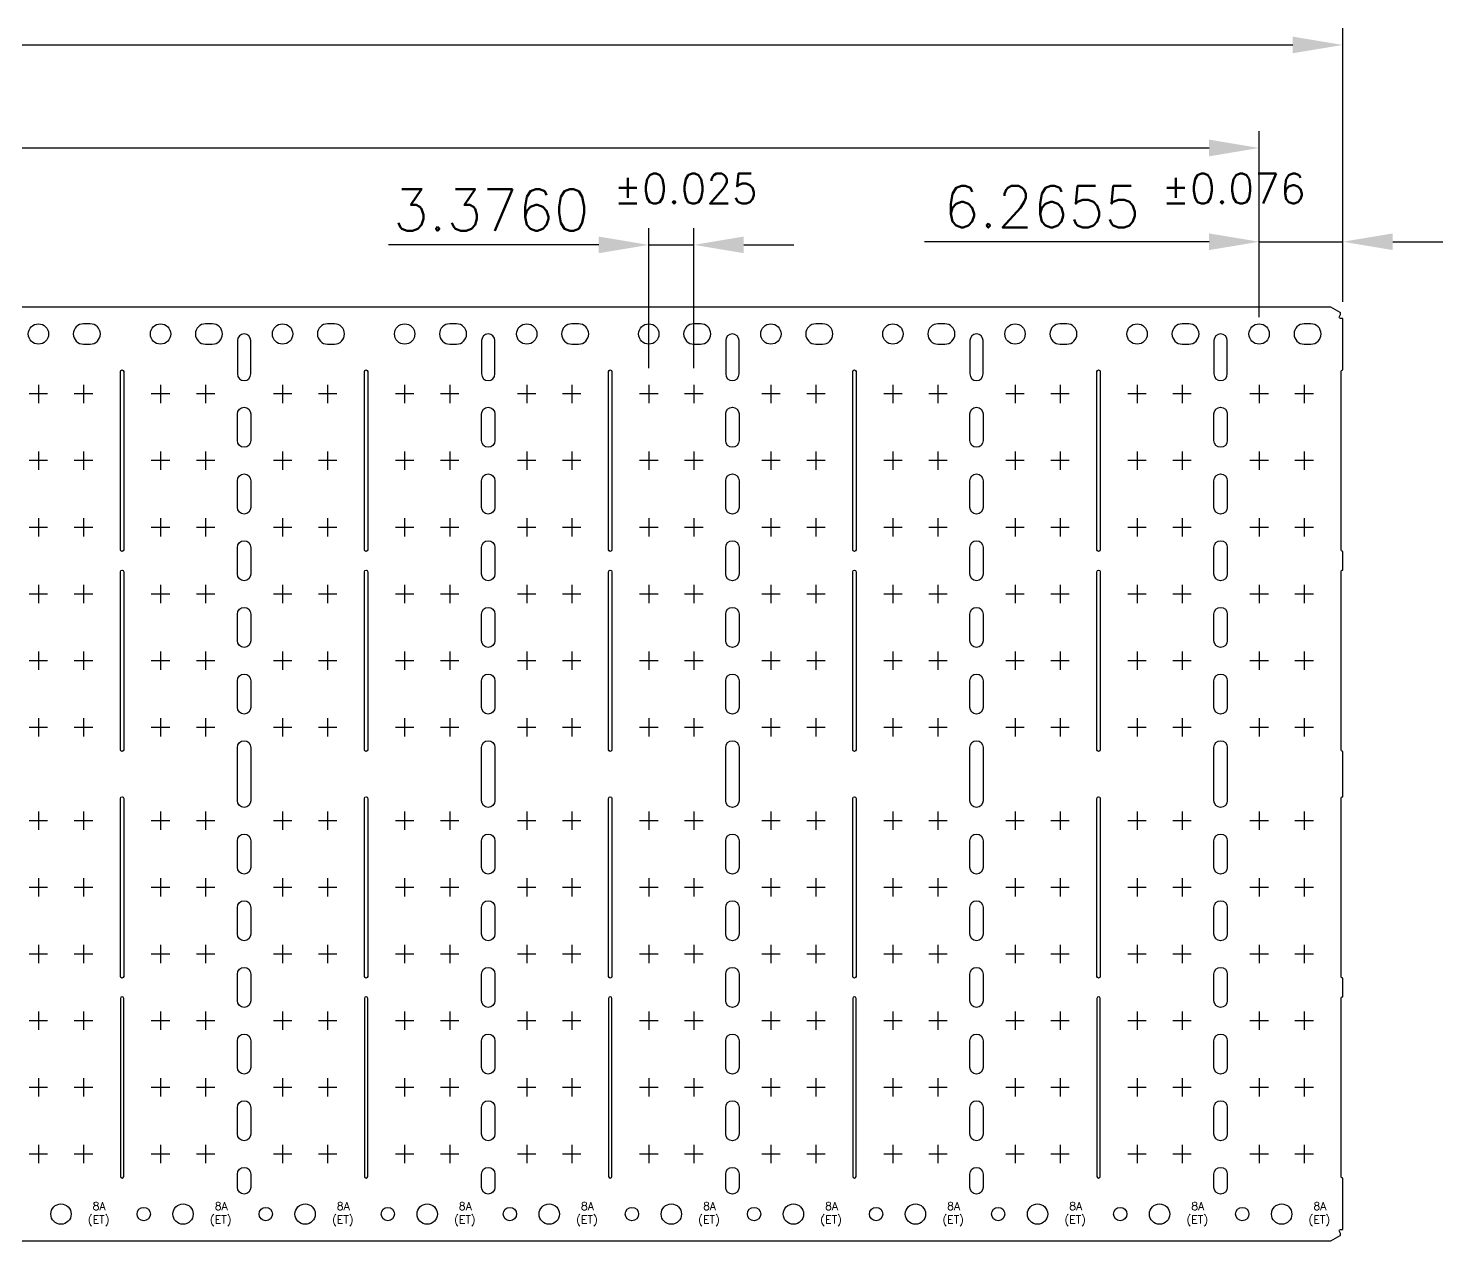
# Model space of a CAD drawing. Extents: x -629 to -184, y 97 to 360.
# Drawn here: x -269.1 to -184.2, y 284.4 to 357.2 of the extents above; entities that cross this region are included whole.
import ezdxf
from ezdxf.lldxf.tags import DXFTag

# ---------------------------------------------------------------- set-up
doc = ezdxf.new("R2010")
doc.units = 0
doc.header["$LTSCALE"] = 8
doc.header["$MEASUREMENT"] = 0
for name, color, linetype in [('CEN', 2, 'CENTER'), ('COIN-LINE', 4, 'Continuous'), ('DIM', 7, 'Continuous'), ('PKG-OUT', 3, 'HIDDEN')]:
    doc.layers.add(name, color=color, linetype=linetype)
doc.styles.add('SIMPLEX', font='SIMPLEX.shx', dxfattribs={"height": 3})
tags = doc.linetypes.add('CENTER', pattern=[2, 1.25, -0.25, 0.25, -0.25]).pattern_tags.tags
tags[10:11] = [DXFTag(74, 4), DXFTag(75, 0), DXFTag(340, '0'), DXFTag(46, 1.0), DXFTag(50, 0.0), DXFTag(44, 0.0), DXFTag(45, 0.0)]
tags[8:9] = [DXFTag(74, 4), DXFTag(75, 0), DXFTag(340, '0'), DXFTag(46, 1.0), DXFTag(50, 0.0), DXFTag(44, 0.0), DXFTag(45, 0.0)]
tags[6:7] = [DXFTag(74, 4), DXFTag(75, 0), DXFTag(340, '0'), DXFTag(46, 1.0), DXFTag(50, 0.0), DXFTag(44, 0.0), DXFTag(45, 0.0)]
tags[4:5] = [DXFTag(74, 4), DXFTag(75, 0), DXFTag(340, '0'), DXFTag(46, 1.0), DXFTag(50, 0.0), DXFTag(44, 0.0), DXFTag(45, 0.0)]
tags = doc.linetypes.add('HIDDEN', pattern=[0.375, 0.25, -0.125]).pattern_tags.tags
tags[6:7] = [DXFTag(74, 4), DXFTag(75, 0), DXFTag(340, '0'), DXFTag(46, 1.0), DXFTag(50, 0.0), DXFTag(44, 0.0), DXFTag(45, 0.0)]
tags[4:5] = [DXFTag(74, 4), DXFTag(75, 0), DXFTag(340, '0'), DXFTag(46, 1.0), DXFTag(50, 0.0), DXFTag(44, 0.0), DXFTag(45, 0.0)]

msp = doc.modelspace()

# ---------------------------------------------------------------- linework, layer by layer
at = {"layer": 'CEN'}
for p, q in [((-267.948, 335.221), (-269.052, 335.221)), ((-268.5, 335.773), (-268.5, 334.669)), ((-265.247, 335.221), (-266.351, 335.221)), ((-265.799, 335.773), (-265.799, 334.669)), ((-260.624, 335.221), (-261.728, 335.221)), ((-261.176, 335.773), (-261.176, 334.669)), ((-257.923, 335.221), (-259.027, 335.221)), ((-258.475, 335.773), (-258.475, 334.669)), ((-253.3, 335.221), (-254.404, 335.221)), ((-253.852, 335.773), (-253.852, 334.669)), ((-250.599, 335.221), (-251.703, 335.221)), ((-251.151, 335.773), (-251.151, 334.669)), ((-245.976, 335.221), (-247.08, 335.221)), ((-246.528, 335.773), (-246.528, 334.669)), ((-243.275, 335.221), (-244.379, 335.221)), ((-243.827, 335.773), (-243.827, 334.669)), ((-238.652, 335.221), (-239.756, 335.221)), ((-239.204, 335.773), (-239.204, 334.669)), ((-235.951, 335.221), (-237.055, 335.221)), ((-236.503, 335.773), (-236.503, 334.669)), ((-231.328, 335.221), (-232.432, 335.221)), ((-231.88, 335.773), (-231.88, 334.669)), ((-228.627, 335.221), (-229.731, 335.221)), ((-229.179, 335.773), (-229.179, 334.669)), ((-224.004, 335.221), (-225.108, 335.221)), ((-224.556, 335.773), (-224.556, 334.669)), ((-221.303, 335.221), (-222.407, 335.221)), ((-221.855, 335.773), (-221.855, 334.669)), ((-216.68, 335.221), (-217.784, 335.221)), ((-217.232, 335.773), (-217.232, 334.669)), ((-213.979, 335.221), (-215.083, 335.221)), ((-214.531, 335.773), (-214.531, 334.669)), ((-209.356, 335.221), (-210.46, 335.221)), ((-209.908, 335.773), (-209.908, 334.669)), ((-206.655, 335.221), (-207.759, 335.221)), ((-207.207, 335.773), (-207.207, 334.669)), ((-202.032, 335.221), (-203.136, 335.221)), ((-202.584, 335.773), (-202.584, 334.669)), ((-199.331, 335.221), (-200.435, 335.221)), ((-199.883, 335.773), (-199.883, 334.669)), ((-194.708, 335.221), (-195.812, 335.221)), ((-195.26, 335.773), (-195.26, 334.669)), ((-192.007, 335.221), (-193.111, 335.221)), ((-192.559, 335.773), (-192.559, 334.669)), ((-267.948, 331.221), (-269.052, 331.221)), ((-268.5, 331.773), (-268.5, 330.669)), ((-265.247, 331.221), (-266.351, 331.221)), ((-265.799, 331.773), (-265.799, 330.669)), ((-260.624, 331.221), (-261.728, 331.221)), ((-261.176, 331.773), (-261.176, 330.669)), ((-257.923, 331.221), (-259.027, 331.221)), ((-258.475, 331.773), (-258.475, 330.669)), ((-253.3, 331.221), (-254.404, 331.221)), ((-253.852, 331.773), (-253.852, 330.669)), ((-250.599, 331.221), (-251.703, 331.221)), ((-251.151, 331.773), (-251.151, 330.669)), ((-245.976, 331.221), (-247.08, 331.221)), ((-246.528, 331.773), (-246.528, 330.669)), ((-243.275, 331.221), (-244.379, 331.221)), ((-243.827, 331.773), (-243.827, 330.669)), ((-238.652, 331.221), (-239.756, 331.221)), ((-239.204, 331.773), (-239.204, 330.669)), ((-235.951, 331.221), (-237.055, 331.221)), ((-236.503, 331.773), (-236.503, 330.669)), ((-231.328, 331.221), (-232.432, 331.221)), ((-231.88, 331.773), (-231.88, 330.669)), ((-228.627, 331.221), (-229.731, 331.221)), ((-229.179, 331.773), (-229.179, 330.669)), ((-224.004, 331.221), (-225.108, 331.221)), ((-224.556, 331.773), (-224.556, 330.669)), ((-221.303, 331.221), (-222.407, 331.221)), ((-221.855, 331.773), (-221.855, 330.669)), ((-216.68, 331.221), (-217.784, 331.221)), ((-217.232, 331.773), (-217.232, 330.669)), ((-213.979, 331.221), (-215.083, 331.221)), ((-214.531, 331.773), (-214.531, 330.669)), ((-209.356, 331.221), (-210.46, 331.221)), ((-209.908, 331.773), (-209.908, 330.669)), ((-206.655, 331.221), (-207.759, 331.221)), ((-207.207, 331.773), (-207.207, 330.669)), ((-202.032, 331.221), (-203.136, 331.221)), ((-202.584, 331.773), (-202.584, 330.669)), ((-199.331, 331.221), (-200.435, 331.221)), ((-199.883, 331.773), (-199.883, 330.669)), ((-194.708, 331.221), (-195.812, 331.221)), ((-195.26, 331.773), (-195.26, 330.669)), ((-192.007, 331.221), (-193.111, 331.221)), ((-192.559, 331.773), (-192.559, 330.669)), ((-268.5, 327.773), (-268.5, 326.669)), ((-265.799, 327.773), (-265.799, 326.669)), ((-261.176, 327.773), (-261.176, 326.669)), ((-258.475, 327.773), (-258.475, 326.669)), ((-253.852, 327.773), (-253.852, 326.669)), ((-251.151, 327.773), (-251.151, 326.669)), ((-246.528, 327.773), (-246.528, 326.669)), ((-243.827, 327.773), (-243.827, 326.669)), ((-239.204, 327.773), (-239.204, 326.669)), ((-236.503, 327.773), (-236.503, 326.669)), ((-231.88, 327.773), (-231.88, 326.669)), ((-229.179, 327.773), (-229.179, 326.669)), ((-224.556, 327.773), (-224.556, 326.669)), ((-221.855, 327.773), (-221.855, 326.669)), ((-217.232, 327.773), (-217.232, 326.669)), ((-214.531, 327.773), (-214.531, 326.669)), ((-209.908, 327.773), (-209.908, 326.669)), ((-207.207, 327.773), (-207.207, 326.669)), ((-202.584, 327.773), (-202.584, 326.669)), ((-199.883, 327.773), (-199.883, 326.669)), ((-195.26, 327.773), (-195.26, 326.669)), ((-192.559, 327.773), (-192.559, 326.669)), ((-267.948, 327.221), (-269.052, 327.221)), ((-265.247, 327.221), (-266.351, 327.221)), ((-260.624, 327.221), (-261.728, 327.221)), ((-257.923, 327.221), (-259.027, 327.221)), ((-253.3, 327.221), (-254.404, 327.221)), ((-250.599, 327.221), (-251.703, 327.221)), ((-245.976, 327.221), (-247.08, 327.221)), ((-243.275, 327.221), (-244.379, 327.221)), ((-238.652, 327.221), (-239.756, 327.221)), ((-235.951, 327.221), (-237.055, 327.221)), ((-231.328, 327.221), (-232.432, 327.221)), ((-228.627, 327.221), (-229.731, 327.221)), ((-224.004, 327.221), (-225.108, 327.221)), ((-221.303, 327.221), (-222.407, 327.221)), ((-216.68, 327.221), (-217.784, 327.221)), ((-213.979, 327.221), (-215.083, 327.221)), ((-209.356, 327.221), (-210.46, 327.221)), ((-206.655, 327.221), (-207.759, 327.221)), ((-202.032, 327.221), (-203.136, 327.221)), ((-199.331, 327.221), (-200.435, 327.221)), ((-194.708, 327.221), (-195.812, 327.221)), ((-192.007, 327.221), (-193.111, 327.221)), ((-268.5, 323.773), (-268.5, 322.669)), ((-265.799, 323.773), (-265.799, 322.669)), ((-261.176, 323.773), (-261.176, 322.669)), ((-258.475, 323.773), (-258.475, 322.669)), ((-253.852, 323.773), (-253.852, 322.669)), ((-251.151, 323.773), (-251.151, 322.669)), ((-246.528, 323.773), (-246.528, 322.669)), ((-243.827, 323.773), (-243.827, 322.669)), ((-239.204, 323.773), (-239.204, 322.669)), ((-236.503, 323.773), (-236.503, 322.669)), ((-231.88, 323.773), (-231.88, 322.669)), ((-229.179, 323.773), (-229.179, 322.669)), ((-224.556, 323.773), (-224.556, 322.669)), ((-221.855, 323.773), (-221.855, 322.669)), ((-217.232, 323.773), (-217.232, 322.669)), ((-214.531, 323.773), (-214.531, 322.669)), ((-209.908, 323.773), (-209.908, 322.669)), ((-207.207, 323.773), (-207.207, 322.669)), ((-202.584, 323.773), (-202.584, 322.669)), ((-199.883, 323.773), (-199.883, 322.669)), ((-195.26, 323.773), (-195.26, 322.669)), ((-192.559, 323.773), (-192.559, 322.669)), ((-267.948, 323.221), (-269.052, 323.221)), ((-265.247, 323.221), (-266.351, 323.221)), ((-260.624, 323.221), (-261.728, 323.221)), ((-257.923, 323.221), (-259.027, 323.221)), ((-253.3, 323.221), (-254.404, 323.221)), ((-250.599, 323.221), (-251.703, 323.221)), ((-245.976, 323.221), (-247.08, 323.221)), ((-243.275, 323.221), (-244.379, 323.221)), ((-238.652, 323.221), (-239.756, 323.221)), ((-235.951, 323.221), (-237.055, 323.221)), ((-231.328, 323.221), (-232.432, 323.221)), ((-228.627, 323.221), (-229.731, 323.221)), ((-224.004, 323.221), (-225.108, 323.221)), ((-221.303, 323.221), (-222.407, 323.221)), ((-216.68, 323.221), (-217.784, 323.221)), ((-213.979, 323.221), (-215.083, 323.221)), ((-209.356, 323.221), (-210.46, 323.221)), ((-206.655, 323.221), (-207.759, 323.221)), ((-202.032, 323.221), (-203.136, 323.221)), ((-199.331, 323.221), (-200.435, 323.221)), ((-194.708, 323.221), (-195.812, 323.221)), ((-192.007, 323.221), (-193.111, 323.221)), ((-267.948, 319.221), (-269.052, 319.221)), ((-268.5, 319.773), (-268.5, 318.669)), ((-265.247, 319.221), (-266.351, 319.221)), ((-265.799, 319.773), (-265.799, 318.669)), ((-260.624, 319.221), (-261.728, 319.221)), ((-261.176, 319.773), (-261.176, 318.669)), ((-257.923, 319.221), (-259.027, 319.221)), ((-258.475, 319.773), (-258.475, 318.669)), ((-253.3, 319.221), (-254.404, 319.221)), ((-253.852, 319.773), (-253.852, 318.669)), ((-250.599, 319.221), (-251.703, 319.221)), ((-251.151, 319.773), (-251.151, 318.669)), ((-245.976, 319.221), (-247.08, 319.221)), ((-246.528, 319.773), (-246.528, 318.669)), ((-243.275, 319.221), (-244.379, 319.221)), ((-243.827, 319.773), (-243.827, 318.669)), ((-238.652, 319.221), (-239.756, 319.221)), ((-239.204, 319.773), (-239.204, 318.669)), ((-235.951, 319.221), (-237.055, 319.221)), ((-236.503, 319.773), (-236.503, 318.669)), ((-231.328, 319.221), (-232.432, 319.221)), ((-231.88, 319.773), (-231.88, 318.669)), ((-228.627, 319.221), (-229.731, 319.221)), ((-229.179, 319.773), (-229.179, 318.669)), ((-224.004, 319.221), (-225.108, 319.221)), ((-224.556, 319.773), (-224.556, 318.669)), ((-221.303, 319.221), (-222.407, 319.221)), ((-221.855, 319.773), (-221.855, 318.669)), ((-216.68, 319.221), (-217.784, 319.221)), ((-217.232, 319.773), (-217.232, 318.669)), ((-213.979, 319.221), (-215.083, 319.221)), ((-214.531, 319.773), (-214.531, 318.669)), ((-209.356, 319.221), (-210.46, 319.221)), ((-209.908, 319.773), (-209.908, 318.669)), ((-206.655, 319.221), (-207.759, 319.221)), ((-207.207, 319.773), (-207.207, 318.669)), ((-202.032, 319.221), (-203.136, 319.221)), ((-202.584, 319.773), (-202.584, 318.669)), ((-199.331, 319.221), (-200.435, 319.221)), ((-199.883, 319.773), (-199.883, 318.669)), ((-194.708, 319.221), (-195.812, 319.221)), ((-195.26, 319.773), (-195.26, 318.669)), ((-192.007, 319.221), (-193.111, 319.221)), ((-192.559, 319.773), (-192.559, 318.669)), ((-268.5, 315.773), (-268.5, 314.669)), ((-265.799, 315.773), (-265.799, 314.669)), ((-261.176, 315.773), (-261.176, 314.669)), ((-258.475, 315.773), (-258.475, 314.669)), ((-253.852, 315.773), (-253.852, 314.669)), ((-251.151, 315.773), (-251.151, 314.669)), ((-246.528, 315.773), (-246.528, 314.669)), ((-243.827, 315.773), (-243.827, 314.669)), ((-239.204, 315.773), (-239.204, 314.669)), ((-236.503, 315.773), (-236.503, 314.669)), ((-231.88, 315.773), (-231.88, 314.669)), ((-229.179, 315.773), (-229.179, 314.669)), ((-224.556, 315.773), (-224.556, 314.669)), ((-221.855, 315.773), (-221.855, 314.669)), ((-217.232, 315.773), (-217.232, 314.669)), ((-214.531, 315.773), (-214.531, 314.669)), ((-209.908, 315.773), (-209.908, 314.669)), ((-207.207, 315.773), (-207.207, 314.669)), ((-202.584, 315.773), (-202.584, 314.669)), ((-199.883, 315.773), (-199.883, 314.669)), ((-195.26, 315.773), (-195.26, 314.669)), ((-192.559, 315.773), (-192.559, 314.669)), ((-267.948, 315.221), (-269.052, 315.221)), ((-265.247, 315.221), (-266.351, 315.221)), ((-260.624, 315.221), (-261.728, 315.221)), ((-257.923, 315.221), (-259.027, 315.221)), ((-253.3, 315.221), (-254.404, 315.221)), ((-250.599, 315.221), (-251.703, 315.221)), ((-245.976, 315.221), (-247.08, 315.221)), ((-243.275, 315.221), (-244.379, 315.221)), ((-238.652, 315.221), (-239.756, 315.221)), ((-235.951, 315.221), (-237.055, 315.221)), ((-231.328, 315.221), (-232.432, 315.221)), ((-228.627, 315.221), (-229.731, 315.221)), ((-224.004, 315.221), (-225.108, 315.221)), ((-221.303, 315.221), (-222.407, 315.221)), ((-216.68, 315.221), (-217.784, 315.221)), ((-213.979, 315.221), (-215.083, 315.221)), ((-209.356, 315.221), (-210.46, 315.221)), ((-206.655, 315.221), (-207.759, 315.221)), ((-202.032, 315.221), (-203.136, 315.221)), ((-199.331, 315.221), (-200.435, 315.221)), ((-194.708, 315.221), (-195.812, 315.221)), ((-192.007, 315.221), (-193.111, 315.221)), ((-268.5, 310.173), (-268.5, 309.069)), ((-265.799, 310.173), (-265.799, 309.069)), ((-261.176, 310.173), (-261.176, 309.069)), ((-258.475, 310.173), (-258.475, 309.069)), ((-253.852, 310.173), (-253.852, 309.069)), ((-251.151, 310.173), (-251.151, 309.069)), ((-246.528, 310.173), (-246.528, 309.069)), ((-243.827, 310.173), (-243.827, 309.069)), ((-239.204, 310.173), (-239.204, 309.069)), ((-236.503, 310.173), (-236.503, 309.069)), ((-231.88, 310.173), (-231.88, 309.069)), ((-229.179, 310.173), (-229.179, 309.069)), ((-224.556, 310.173), (-224.556, 309.069)), ((-221.855, 310.173), (-221.855, 309.069)), ((-217.232, 310.173), (-217.232, 309.069)), ((-214.531, 310.173), (-214.531, 309.069)), ((-209.908, 310.173), (-209.908, 309.069)), ((-207.207, 310.173), (-207.207, 309.069)), ((-202.584, 310.173), (-202.584, 309.069)), ((-199.883, 310.173), (-199.883, 309.069)), ((-195.26, 310.173), (-195.26, 309.069)), ((-192.559, 310.173), (-192.559, 309.069)), ((-267.948, 309.621), (-269.052, 309.621)), ((-265.247, 309.621), (-266.351, 309.621)), ((-260.624, 309.621), (-261.728, 309.621)), ((-257.923, 309.621), (-259.027, 309.621)), ((-253.3, 309.621), (-254.404, 309.621)), ((-250.599, 309.621), (-251.703, 309.621)), ((-245.976, 309.621), (-247.08, 309.621)), ((-243.275, 309.621), (-244.379, 309.621)), ((-238.652, 309.621), (-239.756, 309.621)), ((-235.951, 309.621), (-237.055, 309.621)), ((-231.328, 309.621), (-232.432, 309.621)), ((-228.627, 309.621), (-229.731, 309.621)), ((-224.004, 309.621), (-225.108, 309.621)), ((-221.303, 309.621), (-222.407, 309.621)), ((-216.68, 309.621), (-217.784, 309.621)), ((-213.979, 309.621), (-215.083, 309.621)), ((-209.356, 309.621), (-210.46, 309.621)), ((-206.655, 309.621), (-207.759, 309.621)), ((-202.032, 309.621), (-203.136, 309.621)), ((-199.331, 309.621), (-200.435, 309.621)), ((-194.708, 309.621), (-195.812, 309.621)), ((-192.007, 309.621), (-193.111, 309.621)), ((-267.948, 305.621), (-269.052, 305.621)), ((-268.5, 306.173), (-268.5, 305.069)), ((-265.247, 305.621), (-266.351, 305.621)), ((-265.799, 306.173), (-265.799, 305.069)), ((-260.624, 305.621), (-261.728, 305.621)), ((-261.176, 306.173), (-261.176, 305.069)), ((-257.923, 305.621), (-259.027, 305.621)), ((-258.475, 306.173), (-258.475, 305.069)), ((-253.3, 305.621), (-254.404, 305.621)), ((-253.852, 306.173), (-253.852, 305.069)), ((-250.599, 305.621), (-251.703, 305.621)), ((-251.151, 306.173), (-251.151, 305.069)), ((-245.976, 305.621), (-247.08, 305.621)), ((-246.528, 306.173), (-246.528, 305.069)), ((-243.275, 305.621), (-244.379, 305.621)), ((-243.827, 306.173), (-243.827, 305.069)), ((-238.652, 305.621), (-239.756, 305.621)), ((-239.204, 306.173), (-239.204, 305.069)), ((-235.951, 305.621), (-237.055, 305.621)), ((-236.503, 306.173), (-236.503, 305.069)), ((-231.328, 305.621), (-232.432, 305.621)), ((-231.88, 306.173), (-231.88, 305.069)), ((-228.627, 305.621), (-229.731, 305.621)), ((-229.179, 306.173), (-229.179, 305.069)), ((-224.004, 305.621), (-225.108, 305.621)), ((-224.556, 306.173), (-224.556, 305.069)), ((-221.303, 305.621), (-222.407, 305.621)), ((-221.855, 306.173), (-221.855, 305.069)), ((-216.68, 305.621), (-217.784, 305.621)), ((-217.232, 306.173), (-217.232, 305.069)), ((-213.979, 305.621), (-215.083, 305.621)), ((-214.531, 306.173), (-214.531, 305.069)), ((-209.356, 305.621), (-210.46, 305.621)), ((-209.908, 306.173), (-209.908, 305.069)), ((-206.655, 305.621), (-207.759, 305.621)), ((-207.207, 306.173), (-207.207, 305.069)), ((-202.032, 305.621), (-203.136, 305.621)), ((-202.584, 306.173), (-202.584, 305.069)), ((-199.331, 305.621), (-200.435, 305.621)), ((-199.883, 306.173), (-199.883, 305.069)), ((-194.708, 305.621), (-195.812, 305.621)), ((-195.26, 306.173), (-195.26, 305.069)), ((-192.007, 305.621), (-193.111, 305.621)), ((-192.559, 306.173), (-192.559, 305.069)), ((-268.5, 302.173), (-268.5, 301.069)), ((-265.799, 302.173), (-265.799, 301.069)), ((-261.176, 302.173), (-261.176, 301.069)), ((-258.475, 302.173), (-258.475, 301.069)), ((-253.852, 302.173), (-253.852, 301.069)), ((-251.151, 302.173), (-251.151, 301.069)), ((-246.528, 302.173), (-246.528, 301.069)), ((-243.827, 302.173), (-243.827, 301.069)), ((-239.204, 302.173), (-239.204, 301.069)), ((-236.503, 302.173), (-236.503, 301.069)), ((-231.88, 302.173), (-231.88, 301.069)), ((-229.179, 302.173), (-229.179, 301.069)), ((-224.556, 302.173), (-224.556, 301.069)), ((-221.855, 302.173), (-221.855, 301.069)), ((-217.232, 302.173), (-217.232, 301.069)), ((-214.531, 302.173), (-214.531, 301.069)), ((-209.908, 302.173), (-209.908, 301.069)), ((-207.207, 302.173), (-207.207, 301.069)), ((-202.584, 302.173), (-202.584, 301.069)), ((-199.883, 302.173), (-199.883, 301.069)), ((-195.26, 302.173), (-195.26, 301.069)), ((-192.559, 302.173), (-192.559, 301.069)), ((-267.948, 301.621), (-269.052, 301.621)), ((-265.247, 301.621), (-266.351, 301.621)), ((-260.624, 301.621), (-261.728, 301.621)), ((-257.923, 301.621), (-259.027, 301.621)), ((-253.3, 301.621), (-254.404, 301.621)), ((-250.599, 301.621), (-251.703, 301.621)), ((-245.976, 301.621), (-247.08, 301.621)), ((-243.275, 301.621), (-244.379, 301.621)), ((-238.652, 301.621), (-239.756, 301.621)), ((-235.951, 301.621), (-237.055, 301.621)), ((-231.328, 301.621), (-232.432, 301.621)), ((-228.627, 301.621), (-229.731, 301.621)), ((-224.004, 301.621), (-225.108, 301.621)), ((-221.303, 301.621), (-222.407, 301.621)), ((-216.68, 301.621), (-217.784, 301.621)), ((-213.979, 301.621), (-215.083, 301.621)), ((-209.356, 301.621), (-210.46, 301.621)), ((-206.655, 301.621), (-207.759, 301.621)), ((-202.032, 301.621), (-203.136, 301.621)), ((-199.331, 301.621), (-200.435, 301.621)), ((-194.708, 301.621), (-195.812, 301.621)), ((-192.007, 301.621), (-193.111, 301.621)), ((-268.5, 298.173), (-268.5, 297.069)), ((-265.799, 298.173), (-265.799, 297.069)), ((-261.176, 298.173), (-261.176, 297.069)), ((-258.475, 298.173), (-258.475, 297.069)), ((-253.852, 298.173), (-253.852, 297.069)), ((-251.151, 298.173), (-251.151, 297.069)), ((-246.528, 298.173), (-246.528, 297.069)), ((-243.827, 298.173), (-243.827, 297.069)), ((-239.204, 298.173), (-239.204, 297.069)), ((-236.503, 298.173), (-236.503, 297.069)), ((-231.88, 298.173), (-231.88, 297.069)), ((-229.179, 298.173), (-229.179, 297.069)), ((-224.556, 298.173), (-224.556, 297.069)), ((-221.855, 298.173), (-221.855, 297.069)), ((-217.232, 298.173), (-217.232, 297.069)), ((-214.531, 298.173), (-214.531, 297.069)), ((-209.908, 298.173), (-209.908, 297.069)), ((-207.207, 298.173), (-207.207, 297.069)), ((-202.584, 298.173), (-202.584, 297.069)), ((-199.883, 298.173), (-199.883, 297.069)), ((-195.26, 298.173), (-195.26, 297.069)), ((-192.559, 298.173), (-192.559, 297.069)), ((-267.948, 297.621), (-269.052, 297.621)), ((-265.247, 297.621), (-266.351, 297.621)), ((-260.624, 297.621), (-261.728, 297.621)), ((-257.923, 297.621), (-259.027, 297.621)), ((-253.3, 297.621), (-254.404, 297.621)), ((-250.599, 297.621), (-251.703, 297.621)), ((-245.976, 297.621), (-247.08, 297.621)), ((-243.275, 297.621), (-244.379, 297.621)), ((-238.652, 297.621), (-239.756, 297.621)), ((-235.951, 297.621), (-237.055, 297.621)), ((-231.328, 297.621), (-232.432, 297.621)), ((-228.627, 297.621), (-229.731, 297.621)), ((-224.004, 297.621), (-225.108, 297.621)), ((-221.303, 297.621), (-222.407, 297.621)), ((-216.68, 297.621), (-217.784, 297.621)), ((-213.979, 297.621), (-215.083, 297.621)), ((-209.356, 297.621), (-210.46, 297.621)), ((-206.655, 297.621), (-207.759, 297.621)), ((-202.032, 297.621), (-203.136, 297.621)), ((-199.331, 297.621), (-200.435, 297.621)), ((-194.708, 297.621), (-195.812, 297.621)), ((-192.007, 297.621), (-193.111, 297.621)), ((-268.5, 294.173), (-268.5, 293.069)), ((-265.799, 294.173), (-265.799, 293.069)), ((-261.176, 294.173), (-261.176, 293.069)), ((-258.475, 294.173), (-258.475, 293.069)), ((-253.852, 294.173), (-253.852, 293.069)), ((-251.151, 294.173), (-251.151, 293.069)), ((-246.528, 294.173), (-246.528, 293.069)), ((-243.827, 294.173), (-243.827, 293.069)), ((-239.204, 294.173), (-239.204, 293.069)), ((-236.503, 294.173), (-236.503, 293.069)), ((-231.88, 294.173), (-231.88, 293.069)), ((-229.179, 294.173), (-229.179, 293.069)), ((-224.556, 294.173), (-224.556, 293.069)), ((-221.855, 294.173), (-221.855, 293.069)), ((-217.232, 294.173), (-217.232, 293.069)), ((-214.531, 294.173), (-214.531, 293.069)), ((-209.908, 294.173), (-209.908, 293.069)), ((-207.207, 294.173), (-207.207, 293.069)), ((-202.584, 294.173), (-202.584, 293.069)), ((-199.883, 294.173), (-199.883, 293.069)), ((-195.26, 294.173), (-195.26, 293.069)), ((-192.559, 294.173), (-192.559, 293.069)), ((-267.948, 293.621), (-269.052, 293.621)), ((-265.247, 293.621), (-266.351, 293.621)), ((-260.624, 293.621), (-261.728, 293.621)), ((-257.923, 293.621), (-259.027, 293.621)), ((-253.3, 293.621), (-254.404, 293.621)), ((-250.599, 293.621), (-251.703, 293.621)), ((-245.976, 293.621), (-247.08, 293.621)), ((-243.275, 293.621), (-244.379, 293.621)), ((-238.652, 293.621), (-239.756, 293.621)), ((-235.951, 293.621), (-237.055, 293.621)), ((-231.328, 293.621), (-232.432, 293.621)), ((-228.627, 293.621), (-229.731, 293.621)), ((-224.004, 293.621), (-225.108, 293.621)), ((-221.303, 293.621), (-222.407, 293.621)), ((-216.68, 293.621), (-217.784, 293.621)), ((-213.979, 293.621), (-215.083, 293.621)), ((-209.356, 293.621), (-210.46, 293.621)), ((-206.655, 293.621), (-207.759, 293.621)), ((-202.032, 293.621), (-203.136, 293.621)), ((-199.331, 293.621), (-200.435, 293.621)), ((-194.708, 293.621), (-195.812, 293.621)), ((-192.007, 293.621), (-193.111, 293.621)), ((-267.948, 289.621), (-269.052, 289.621)), ((-268.5, 290.173), (-268.5, 289.069)), ((-265.247, 289.621), (-266.351, 289.621)), ((-265.799, 290.173), (-265.799, 289.069)), ((-260.624, 289.621), (-261.728, 289.621)), ((-261.176, 290.173), (-261.176, 289.069)), ((-257.923, 289.621), (-259.027, 289.621)), ((-258.475, 290.173), (-258.475, 289.069)), ((-253.3, 289.621), (-254.404, 289.621)), ((-253.852, 290.173), (-253.852, 289.069)), ((-250.599, 289.621), (-251.703, 289.621)), ((-251.151, 290.173), (-251.151, 289.069)), ((-245.976, 289.621), (-247.08, 289.621)), ((-246.528, 290.173), (-246.528, 289.069)), ((-243.275, 289.621), (-244.379, 289.621)), ((-243.827, 290.173), (-243.827, 289.069)), ((-238.652, 289.621), (-239.756, 289.621)), ((-239.204, 290.173), (-239.204, 289.069)), ((-235.951, 289.621), (-237.055, 289.621)), ((-236.503, 290.173), (-236.503, 289.069)), ((-231.328, 289.621), (-232.432, 289.621)), ((-231.88, 290.173), (-231.88, 289.069)), ((-228.627, 289.621), (-229.731, 289.621)), ((-229.179, 290.173), (-229.179, 289.069)), ((-224.004, 289.621), (-225.108, 289.621)), ((-224.556, 290.173), (-224.556, 289.069)), ((-221.303, 289.621), (-222.407, 289.621)), ((-221.855, 290.173), (-221.855, 289.069)), ((-216.68, 289.621), (-217.784, 289.621)), ((-217.232, 290.173), (-217.232, 289.069)), ((-213.979, 289.621), (-215.083, 289.621)), ((-214.531, 290.173), (-214.531, 289.069)), ((-209.356, 289.621), (-210.46, 289.621)), ((-209.908, 290.173), (-209.908, 289.069)), ((-206.655, 289.621), (-207.759, 289.621)), ((-207.207, 290.173), (-207.207, 289.069)), ((-202.032, 289.621), (-203.136, 289.621)), ((-202.584, 290.173), (-202.584, 289.069)), ((-199.331, 289.621), (-200.435, 289.621)), ((-199.883, 290.173), (-199.883, 289.069)), ((-194.708, 289.621), (-195.812, 289.621)), ((-195.26, 290.173), (-195.26, 289.069)), ((-192.007, 289.621), (-193.111, 289.621)), ((-192.559, 290.173), (-192.559, 289.069))]:
    msp.add_line(p, q, dxfattribs=at)
at = {"layer": 'COIN-LINE'}
msp.add_lwpolyline([(-394.608, 284.421), (-190.959, 284.421), (-190.409, 284.738, 0.445944), (-190.385, 284.855), (-190.435, 284.965, -0.613622), (-190.371, 285.092), (-190.247, 285.092), (-190.247, 288.181, -0.414214), (-190.347, 288.281), (-190.347, 298.961, -0.414214), (-190.247, 299.061), (-190.247, 300.181, -0.414214), (-190.347, 300.281), (-190.347, 310.961, -0.414214), (-190.247, 311.061), (-190.247, 313.781, -0.414214), (-190.347, 313.881), (-190.347, 324.561, -0.414214), (-190.247, 324.661), (-190.247, 325.781, -0.414214), (-190.347, 325.881), (-190.347, 336.561, -0.414214), (-190.247, 336.661), (-190.247, 339.751), (-190.371, 339.751, -0.613622), (-190.435, 339.878), (-190.385, 339.988, 0.445944), (-190.409, 340.104), (-190.959, 340.421), (-394.608, 340.421)], format="xyb", dxfattribs=at)
for points in [[(-265.393, 338.212, 1), (-265.393, 339.431), (-265.799, 339.431, 1), (-265.799, 338.212)], [(-258.069, 338.212, 1), (-258.069, 339.431), (-258.475, 339.431, 1), (-258.475, 338.212)], [(-256.563, 336.421, 1), (-255.763, 336.421), (-255.763, 338.421, 1), (-256.563, 338.421)], [(-250.745, 338.212, 1), (-250.745, 339.431), (-251.151, 339.431, 1), (-251.151, 338.212)], [(-243.421, 338.212, 1), (-243.421, 339.431), (-243.827, 339.431, 1), (-243.827, 338.212)], [(-241.915, 336.421, 1), (-241.115, 336.421), (-241.115, 338.421, 1), (-241.915, 338.421)], [(-236.097, 338.212, 1), (-236.097, 339.431), (-236.503, 339.431, 1), (-236.503, 338.212)], [(-228.773, 338.212, 1), (-228.773, 339.431), (-229.179, 339.431, 1), (-229.179, 338.212)], [(-227.267, 336.421, 1), (-226.467, 336.421), (-226.467, 338.421, 1), (-227.267, 338.421)], [(-221.449, 338.212, 1), (-221.449, 339.431), (-221.855, 339.431, 1), (-221.855, 338.212)], [(-214.125, 338.212, 1), (-214.125, 339.431), (-214.531, 339.431, 1), (-214.531, 338.212)], [(-212.619, 336.421, 1), (-211.819, 336.421), (-211.819, 338.421, 1), (-212.619, 338.421)], [(-206.801, 338.212, 1), (-206.801, 339.431), (-207.207, 339.431, 1), (-207.207, 338.212)], [(-199.477, 338.212, 1), (-199.477, 339.431), (-199.883, 339.431, 1), (-199.883, 338.212)], [(-197.971, 336.421, 1), (-197.171, 336.421), (-197.171, 338.421, 1), (-197.971, 338.421)], [(-192.153, 338.212, 1), (-192.153, 339.431), (-192.559, 339.431, 1), (-192.559, 338.212)], [(-263.587, 336.561, -1), (-263.387, 336.561), (-263.387, 325.881, -1), (-263.587, 325.881)], [(-248.939, 336.561, -1), (-248.739, 336.561), (-248.739, 325.881, -1), (-248.939, 325.881)], [(-234.291, 336.561, -1), (-234.091, 336.561), (-234.091, 325.881, -1), (-234.291, 325.881)], [(-219.643, 336.561, -1), (-219.443, 336.561), (-219.443, 325.881, -1), (-219.643, 325.881)], [(-204.995, 336.561, -1), (-204.795, 336.561), (-204.795, 325.881, -1), (-204.995, 325.881)], [(-256.563, 334.021, -1), (-255.763, 334.021), (-255.763, 332.421, -1), (-256.563, 332.421)], [(-241.915, 334.021, -1), (-241.115, 334.021), (-241.115, 332.421, -1), (-241.915, 332.421)], [(-227.267, 334.021, -1), (-226.467, 334.021), (-226.467, 332.421, -1), (-227.267, 332.421)], [(-212.619, 334.021, -1), (-211.819, 334.021), (-211.819, 332.421, -1), (-212.619, 332.421)], [(-197.971, 334.021, -1), (-197.171, 334.021), (-197.171, 332.421, -1), (-197.971, 332.421)], [(-256.563, 330.021, -1), (-255.763, 330.021), (-255.763, 328.421, -1), (-256.563, 328.421)], [(-241.915, 330.021, -1), (-241.115, 330.021), (-241.115, 328.421, -1), (-241.915, 328.421)], [(-227.267, 330.021, -1), (-226.467, 330.021), (-226.467, 328.421, -1), (-227.267, 328.421)], [(-212.619, 330.021, -1), (-211.819, 330.021), (-211.819, 328.421, -1), (-212.619, 328.421)], [(-197.971, 330.021, -1), (-197.171, 330.021), (-197.171, 328.421, -1), (-197.971, 328.421)], [(-256.563, 326.021, -1), (-255.763, 326.021), (-255.763, 324.421, -1), (-256.563, 324.421)], [(-241.915, 326.021, -1), (-241.115, 326.021), (-241.115, 324.421, -1), (-241.915, 324.421)], [(-227.267, 326.021, -1), (-226.467, 326.021), (-226.467, 324.421, -1), (-227.267, 324.421)], [(-212.619, 326.021, -1), (-211.819, 326.021), (-211.819, 324.421, -1), (-212.619, 324.421)], [(-197.971, 326.021, -1), (-197.171, 326.021), (-197.171, 324.421, -1), (-197.971, 324.421)], [(-263.587, 324.561, -1), (-263.387, 324.561), (-263.387, 313.881, -1), (-263.587, 313.881)], [(-248.939, 324.561, -1), (-248.739, 324.561), (-248.739, 313.881, -1), (-248.939, 313.881)], [(-234.291, 324.561, -1), (-234.091, 324.561), (-234.091, 313.881, -1), (-234.291, 313.881)], [(-219.643, 324.561, -1), (-219.443, 324.561), (-219.443, 313.881, -1), (-219.643, 313.881)], [(-204.995, 324.561, -1), (-204.795, 324.561), (-204.795, 313.881, -1), (-204.995, 313.881)], [(-256.563, 322.021, -1), (-255.763, 322.021), (-255.763, 320.421, -1), (-256.563, 320.421)], [(-241.915, 322.021, -1), (-241.115, 322.021), (-241.115, 320.421, -1), (-241.915, 320.421)], [(-227.267, 322.021, -1), (-226.467, 322.021), (-226.467, 320.421, -1), (-227.267, 320.421)], [(-212.619, 322.021, -1), (-211.819, 322.021), (-211.819, 320.421, -1), (-212.619, 320.421)], [(-197.971, 322.021, -1), (-197.171, 322.021), (-197.171, 320.421, -1), (-197.971, 320.421)], [(-256.563, 318.021, -1), (-255.763, 318.021), (-255.763, 316.421, -1), (-256.563, 316.421)], [(-241.915, 318.021, -1), (-241.115, 318.021), (-241.115, 316.421, -1), (-241.915, 316.421)], [(-227.267, 318.021, -1), (-226.467, 318.021), (-226.467, 316.421, -1), (-227.267, 316.421)], [(-212.619, 318.021, -1), (-211.819, 318.021), (-211.819, 316.421, -1), (-212.619, 316.421)], [(-197.971, 318.021, -1), (-197.171, 318.021), (-197.171, 316.421, -1), (-197.971, 316.421)], [(-256.563, 314.021, -1), (-255.763, 314.021), (-255.763, 310.821, -1), (-256.563, 310.821)], [(-241.915, 314.021, -1), (-241.115, 314.021), (-241.115, 310.821, -1), (-241.915, 310.821)], [(-227.267, 314.021, -1), (-226.467, 314.021), (-226.467, 310.821, -1), (-227.267, 310.821)], [(-212.619, 314.021, -1), (-211.819, 314.021), (-211.819, 310.821, -1), (-212.619, 310.821)], [(-197.971, 314.021, -1), (-197.171, 314.021), (-197.171, 310.821, -1), (-197.971, 310.821)], [(-263.587, 310.961, -1), (-263.387, 310.961), (-263.387, 300.281, -1), (-263.587, 300.281)], [(-248.939, 310.961, -1), (-248.739, 310.961), (-248.739, 300.281, -1), (-248.939, 300.281)], [(-234.291, 310.961, -1), (-234.091, 310.961), (-234.091, 300.281, -1), (-234.291, 300.281)], [(-219.643, 310.961, -1), (-219.443, 310.961), (-219.443, 300.281, -1), (-219.643, 300.281)], [(-204.995, 310.961, -1), (-204.795, 310.961), (-204.795, 300.281, -1), (-204.995, 300.281)], [(-256.563, 308.421, -1), (-255.763, 308.421), (-255.763, 306.821, -1), (-256.563, 306.821)], [(-241.915, 308.421, -1), (-241.115, 308.421), (-241.115, 306.821, -1), (-241.915, 306.821)], [(-227.267, 308.421, -1), (-226.467, 308.421), (-226.467, 306.821, -1), (-227.267, 306.821)], [(-212.619, 308.421, -1), (-211.819, 308.421), (-211.819, 306.821, -1), (-212.619, 306.821)], [(-197.971, 308.421, -1), (-197.171, 308.421), (-197.171, 306.821, -1), (-197.971, 306.821)], [(-256.563, 304.421, -1), (-255.763, 304.421), (-255.763, 302.821, -1), (-256.563, 302.821)], [(-241.915, 304.421, -1), (-241.115, 304.421), (-241.115, 302.821, -1), (-241.915, 302.821)], [(-227.267, 304.421, -1), (-226.467, 304.421), (-226.467, 302.821, -1), (-227.267, 302.821)], [(-212.619, 304.421, -1), (-211.819, 304.421), (-211.819, 302.821, -1), (-212.619, 302.821)], [(-197.971, 304.421, -1), (-197.171, 304.421), (-197.171, 302.821, -1), (-197.971, 302.821)], [(-256.563, 300.421, -1), (-255.763, 300.421), (-255.763, 298.821, -1), (-256.563, 298.821)], [(-241.915, 300.421, -1), (-241.115, 300.421), (-241.115, 298.821, -1), (-241.915, 298.821)], [(-227.267, 300.421, -1), (-226.467, 300.421), (-226.467, 298.821, -1), (-227.267, 298.821)], [(-212.619, 300.421, -1), (-211.819, 300.421), (-211.819, 298.821, -1), (-212.619, 298.821)], [(-197.971, 300.421, -1), (-197.171, 300.421), (-197.171, 298.821, -1), (-197.971, 298.821)], [(-263.387, 298.961, 1), (-263.587, 298.961), (-263.587, 288.281, 1), (-263.387, 288.281)], [(-248.739, 298.961, 1), (-248.939, 298.961), (-248.939, 288.281, 1), (-248.739, 288.281)], [(-234.091, 298.961, 1), (-234.291, 298.961), (-234.291, 288.281, 1), (-234.091, 288.281)], [(-219.443, 298.961, 1), (-219.643, 298.961), (-219.643, 288.281, 1), (-219.443, 288.281)], [(-204.795, 298.961, 1), (-204.995, 298.961), (-204.995, 288.281, 1), (-204.795, 288.281)], [(-256.563, 296.421, -1), (-255.763, 296.421), (-255.763, 294.821, -1), (-256.563, 294.821)], [(-241.915, 296.421, -1), (-241.115, 296.421), (-241.115, 294.821, -1), (-241.915, 294.821)], [(-227.267, 296.421, -1), (-226.467, 296.421), (-226.467, 294.821, -1), (-227.267, 294.821)], [(-212.619, 296.421, -1), (-211.819, 296.421), (-211.819, 294.821, -1), (-212.619, 294.821)], [(-197.971, 296.421, -1), (-197.171, 296.421), (-197.171, 294.821, -1), (-197.971, 294.821)], [(-256.563, 292.421, -1), (-255.763, 292.421), (-255.763, 290.821, -1), (-256.563, 290.821)], [(-241.915, 292.421, -1), (-241.115, 292.421), (-241.115, 290.821, -1), (-241.915, 290.821)], [(-227.267, 292.421, -1), (-226.467, 292.421), (-226.467, 290.821, -1), (-227.267, 290.821)], [(-212.619, 292.421, -1), (-211.819, 292.421), (-211.819, 290.821, -1), (-212.619, 290.821)], [(-197.971, 292.421, -1), (-197.171, 292.421), (-197.171, 290.821, -1), (-197.971, 290.821)], [(-256.563, 288.421, -1), (-255.763, 288.421), (-255.763, 287.621, -1), (-256.563, 287.621)], [(-241.915, 288.421, -1), (-241.115, 288.421), (-241.115, 287.621, -1), (-241.915, 287.621)], [(-227.267, 288.421, -1), (-226.467, 288.421), (-226.467, 287.621, -1), (-227.267, 287.621)], [(-212.619, 288.421, -1), (-211.819, 288.421), (-211.819, 287.621, -1), (-212.619, 287.621)], [(-197.971, 288.421, -1), (-197.171, 288.421), (-197.171, 287.621, -1), (-197.971, 287.621)]]:
    msp.add_lwpolyline(points, format="xyb", close=True, dxfattribs=at)
for centre, radius in [((-268.5, 338.821), 0.61), ((-261.176, 338.821), 0.61), ((-253.852, 338.821), 0.61), ((-246.528, 338.821), 0.61), ((-239.204, 338.821), 0.61), ((-231.88, 338.821), 0.61), ((-224.556, 338.821), 0.61), ((-217.232, 338.821), 0.61), ((-209.908, 338.821), 0.61), ((-202.584, 338.821), 0.61), ((-195.26, 338.821), 0.61), ((-267.149, 286.021), 0.61), ((-262.186, 286.021), 0.4), ((-259.825, 286.021), 0.61), ((-254.862, 286.021), 0.4), ((-252.501, 286.021), 0.61), ((-247.538, 286.021), 0.4), ((-245.177, 286.021), 0.61), ((-240.214, 286.021), 0.4), ((-237.853, 286.021), 0.61), ((-232.89, 286.021), 0.4), ((-230.529, 286.021), 0.61), ((-225.566, 286.021), 0.4), ((-223.205, 286.021), 0.61), ((-218.242, 286.021), 0.4), ((-215.881, 286.021), 0.61), ((-210.918, 286.021), 0.4), ((-208.557, 286.021), 0.61), ((-203.594, 286.021), 0.4), ((-201.233, 286.021), 0.61), ((-196.27, 286.021), 0.4), ((-193.909, 286.021), 0.61)]:
    msp.add_circle(centre, radius, dxfattribs=at)
at = {"layer": 'DIM'}
for p, q in [((-190.247, 340.751), (-190.247, 357.162)), ((-392.319, 356.162), (-193.247, 356.162)), ((-195.26, 339.821), (-195.26, 350.982)), ((-390.008, 349.982), (-198.26, 349.982)), ((-231.88, 336.773), (-231.88, 345.167)), ((-229.179, 336.773), (-229.179, 345.167)), ((-195.26, 339.821), (-195.26, 345.355)), ((-190.247, 340.751), (-190.247, 345.355)), ((-234.88, 344.167), (-247.507, 344.167)), ((-231.88, 344.167), (-229.179, 344.167)), ((-226.179, 344.167), (-223.179, 344.167)), ((-198.26, 344.355), (-215.335, 344.355)), ((-195.26, 344.355), (-190.247, 344.355)), ((-187.247, 344.355), (-184.247, 344.355))]:
    msp.add_line(p, q, dxfattribs=at)
for points in [[(-190.247, 356.162), (-193.247, 355.662), (-193.247, 356.662)], [(-195.26, 349.982), (-198.26, 349.482), (-198.26, 350.482)], [(-231.88, 344.167), (-234.88, 343.667), (-234.88, 344.667)], [(-229.179, 344.167), (-226.179, 343.667), (-226.179, 344.667)], [(-195.26, 344.355), (-198.26, 344.855), (-198.26, 343.855)], [(-190.247, 344.355), (-187.247, 344.855), (-187.247, 343.855)]]:
    msp.add_solid(points, dxfattribs=at)

# ---------------------------------------------------------------- texts
at = {"layer": 'DIM', "attachment_point": 5, "style": 'SIMPLEX'}
for s, insert, char_height in [('%%P0.025', (-229.667, 347.543), 1.8), ('%%P0.076', (-196.795, 347.543), 1.8), ('3.3760', (-241.336, 346.267), 2.5), ('\\A1;6.2655', (-208.297, 346.455), 2.5)]:
    msp.add_mtext(s, dxfattribs=dict(at, insert=insert, char_height=char_height))
at = {"layer": 'PKG-OUT', "char_height": 0.48, "attachment_point": 3, "style": 'SIMPLEX'}
for s, insert in [('(ET)', (-264.24, 285.924)), ('8A', (-264.468, 286.742)), ('(ET)', (-256.916, 285.924)), ('8A', (-257.144, 286.742)), ('(ET)', (-249.592, 285.924)), ('8A', (-249.82, 286.742)), ('(ET)', (-242.268, 285.924)), ('8A', (-242.496, 286.742)), ('(ET)', (-234.944, 285.924)), ('8A', (-235.172, 286.742)), ('(ET)', (-227.62, 285.924)), ('8A', (-227.848, 286.742)), ('(ET)', (-220.296, 285.924)), ('8A', (-220.524, 286.742)), ('(ET)', (-212.972, 285.924)), ('8A', (-213.2, 286.742)), ('(ET)', (-205.648, 285.924)), ('8A', (-205.876, 286.742)), ('(ET)', (-198.324, 285.924)), ('8A', (-198.552, 286.742)), ('(ET)', (-191, 285.924)), ('8A', (-191.228, 286.742))]:
    msp.add_mtext(s, dxfattribs=dict(at, insert=insert))

doc.saveas('drawing.dxf')
